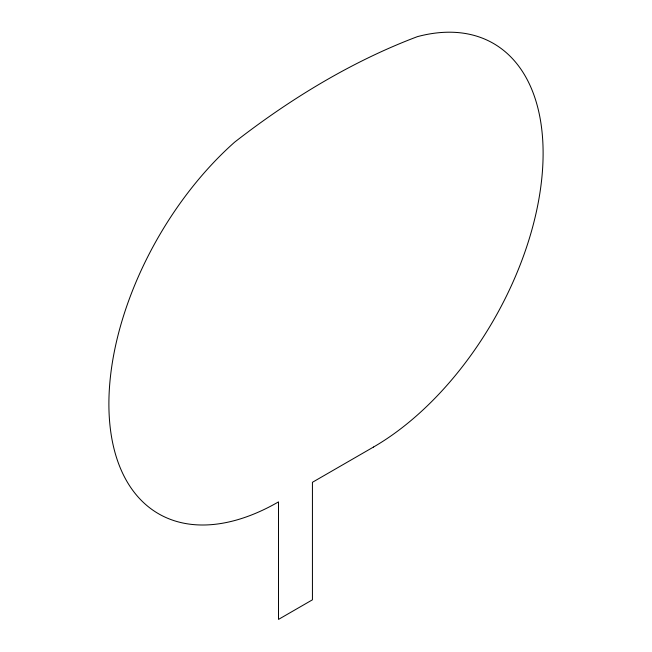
<?xml version="1.0" encoding="UTF-8"?>
<svg xmlns="http://www.w3.org/2000/svg" width="652" height="652" viewBox="0 0 652 652"><rect width="100%" height="100%" fill="white"/><g stroke="black" fill="none" stroke-linecap="round" stroke-linejoin="round"><path stroke-width="0.98" d="M373.49 447.044L312.43 482.301L312.43 599.816L278.51 619.4L278.51 501.885A239.879 138.493 -60 0 1 110.343 428.682A239.879 138.493 -60 0 1 234.606 142.185A753.052 434.778 -60 0 1 417.394 36.651A239.879 138.493 -60 0 1 541.657 179.659A239.879 138.493 -60 0 1 373.49 447.044"/></g></svg>
